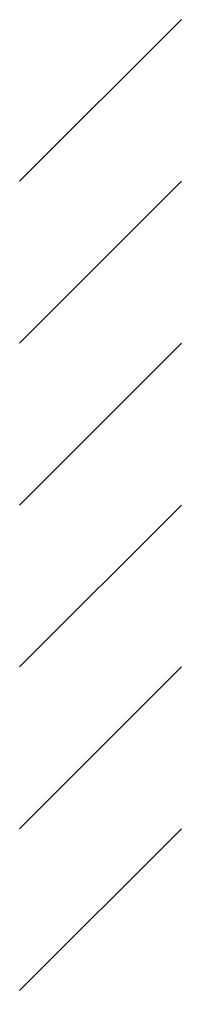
# Model space of a CAD drawing. Extents: x 0 to 1, y 0 to 6.
import ezdxf

# ---------------------------------------------------------------- set-up
doc = ezdxf.new("R2010")
doc.units = 0

msp = doc.modelspace()

# ---------------------------------------------------------------- linework, layer by layer
at = {"layer": ''}
msp.add_line((0, 5), (1, 6), dxfattribs=at)
at = {"layer": ' MUROS '}
msp.add_line((0, 1), (1, 2), dxfattribs=at)
msp.add_line((0, 0), (1, 1))
at = {"layer": 'CAPA'}
msp.add_line((0, 4), (1, 5), dxfattribs=at)
at = {"layer": 'capa'}
msp.add_line((0, 3), (1, 4), dxfattribs=at)
at = {"layer": 'CAPAé'}
msp.add_line((0, 2), (1, 3), dxfattribs=at)

doc.saveas('drawing.dxf')
